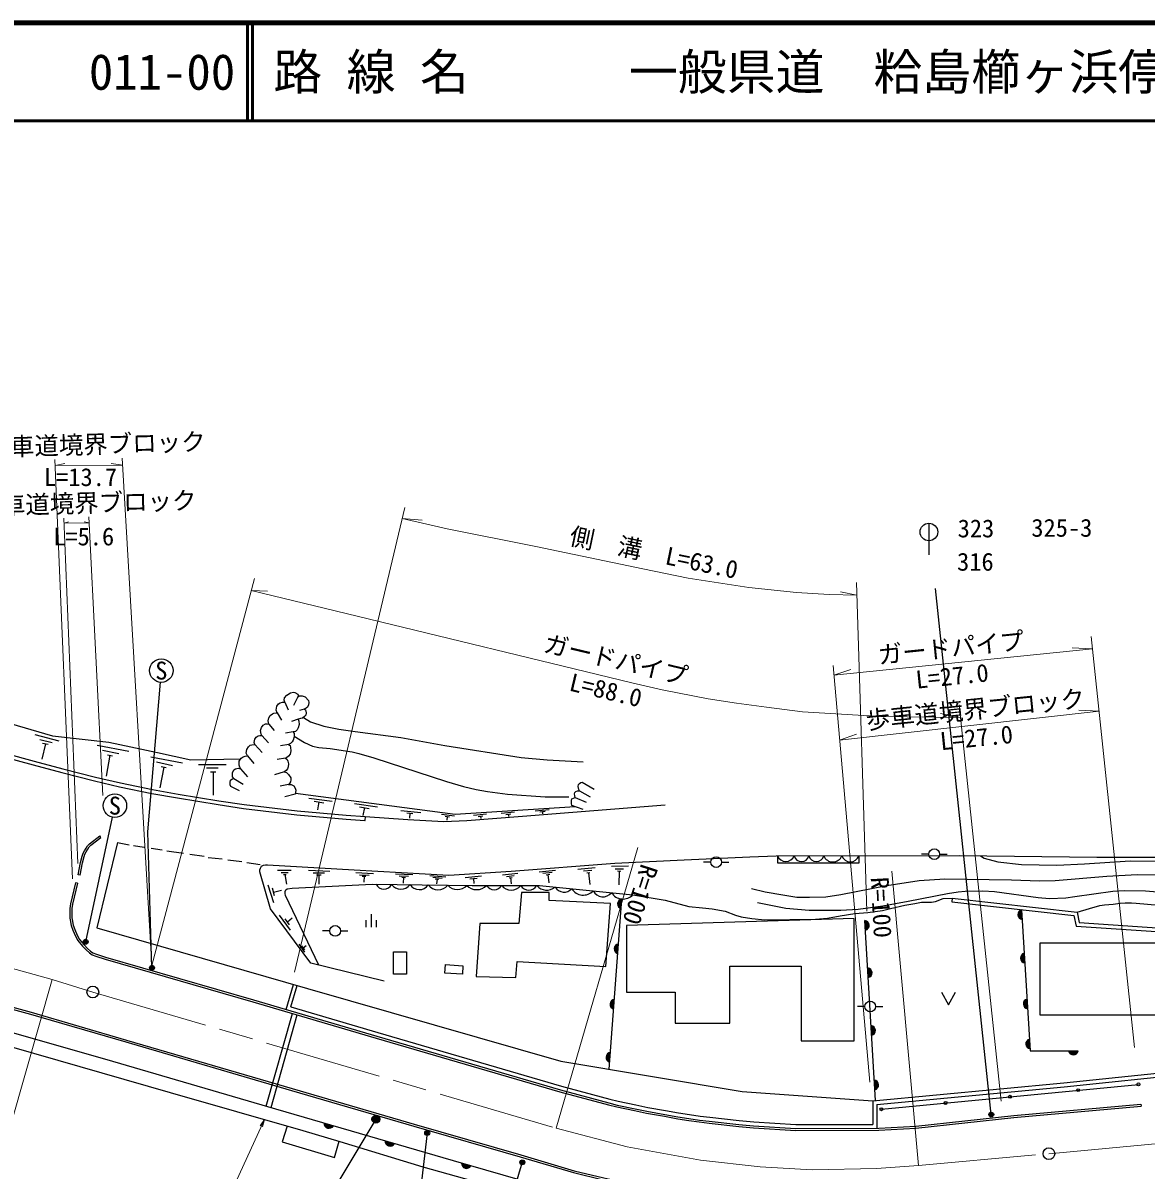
# Model space of a CAD drawing. Units: millimetres at full size, sheet at 1:1000; details may follow other scales. Extents: x 40000 to 680000, y 20000 to 380000.
# Drawn here: x 154785 to 269604, y 262690 to 380000 of the extents above; entities that cross this region are included whole.
import ezdxf
from ezdxf.enums import TextEntityAlignment as Align

# ---------------------------------------------------------------- set-up
doc = ezdxf.new("R2010")
doc.units = ezdxf.units.MM
doc.header["$LTSCALE"] = 1000
doc.linetypes.add('CHAIN', pattern=[18.5, 12, -1.5, 3.5, -1.5])
for name, color, linetype, lineweight in [('M-BGD', 7, 'Continuous', 25), ('M-BGD-EXST', 7, 'Continuous', 25), ('M-BMK', 2, 'CHAIN', 13), ('M-BMK-SRVR', 3, 'Continuous', 25), ('M-STR-HTXT', 7, 'Continuous', 13), ('M-STR-STRC', 7, 'Continuous', 25), ('M-TTL', 2, 'Continuous', 140), ('M-TTL-LINE', 7, 'Continuous', 50)]:
    doc.layers.add(name, color=color, linetype=linetype, lineweight=lineweight)
doc.layers.add('M-TTL-TXT', color=7, linetype='Continuous')
doc.styles.add('ＭＳ ゴシック', font='')
doc.styles.get('ＭＳ ゴシック').set_extended_font_data('MS Gothic')

# ---------------------------------------------------------------- blocks, each defined once
blk = doc.blocks.new('open_arrow')
at = {"color": 0, "linetype": 'Continuous', "lineweight": -2}
blk.add_lwpolyline([(7.5, 1.25), (0, 0), (7.5, -1.25)], dxfattribs=at)

msp = doc.modelspace()

# ---------------------------------------------------------------- hatches: boundary and pattern name
at = {"layer": 'M-BGD'}
for points in [[(216022, 290408, 0.82183), (215948, 289420)], [(256874, 289312, 0.82183), (256935, 288323)], [(240926, 287221, 0.82183), (240869, 288210)], [(215675, 285806, 0.82183), (215601, 284818)], [(257147, 284862, 0.82183), (257208, 283873)], [(241210, 282372, 0.82183), (241152, 283361)], [(215249, 280149, 0.82183), (215174, 279161)], [(257435, 280180, 0.82183), (257495, 279191)], [(241555, 276469, 0.82183), (241497, 277458)], [(257686, 276075, 0.82183), (257747, 275086)], [(214839, 274714, 0.82183), (214764, 273726)], [(261679, 274881, 0.82183), (262670, 274881)], [(241881, 270903, 0.82183), (241823, 271892)], [(185570, 267508, 0.82183), (186521, 267230)], [(253560, 268241, 0.41421), (253899, 268141, 0.41421), (253999, 268481, 1)], [(191810, 265688, 0.82183), (192761, 265411)], [(199634, 263410, 0.82183), (200587, 263137)]]:
    msp.add_hatch(color=256, dxfattribs=at).paths.add_polyline_path(points)
at = {"layer": 'M-BGD-EXST'}
for points in [[(160977, 285915, 0.41421), (161316, 285815, 0.41421), (161416, 286154, 1)], [(167755, 283255, 0.41421), (168094, 283155, 0.41421), (168194, 283494, 1)], [(195896, 266361, 0.41421), (196236, 266261, 0.41421), (196336, 266600, 1)], [(205618, 263366, 0.41421), (205958, 263266, 0.41421), (206058, 263605, 1)]]:
    msp.add_hatch(color=256, dxfattribs=at).paths.add_polyline_path(points)
at = {"layer": 'M-STR-STRC'}
msp.add_hatch(color=256, dxfattribs=at).paths.add_polyline_path([(191206, 268107, 0.41421), (190654, 268230, 0.41421), (190532, 267678, 1)])

# ---------------------------------------------------------------- linework, layer by layer
at = {"layer": 'M-BGD'}
for p, q in [((247404, 328843), (247404, 325593)), ((253779, 268361), (248089, 322162)), ((182899, 311078), (182460, 310209)), ((181574, 310529), (181898, 309757)), ((183542, 309840), (183045, 309700)), ((180771, 309449), (181214, 308692)), ((182924, 308797), (182250, 308576)), ((179932, 308306), (180472, 307648)), ((182413, 307514), (181612, 307384)), ((155986, 307233), (158470, 306592)), ((156516, 306725), (157778, 306420)), ((157081, 306287), (156699, 304720)), ((156790, 306338), (157371, 306236)), ((178502, 306210), (179249, 305378)), ((179210, 307142), (179905, 306391)), ((181970, 306226), (181115, 306076)), ((162358, 306145), (165599, 305529)), ((162919, 305623), (164585, 305274)), ((163678, 305104), (163290, 302976)), ((163425, 305154), (163931, 305053)), ((177734, 305042), (178403, 304254)), ((167863, 304943), (171104, 304327)), ((168425, 304422), (170090, 304072)), ((169184, 303902), (168796, 301774)), ((168931, 303953), (169437, 303852)), ((172719, 304170), (175548, 304170)), ((181623, 304811), (180758, 304661)), ((173557, 303833), (174745, 303833)), ((173965, 303402), (174500, 303402)), ((174232, 303402), (174232, 301029)), ((176336, 302719), (177310, 302170)), ((177015, 303732), (177736, 302898)), ((181482, 303399), (180511, 303105)), ((181939, 302124), (181095, 301959)), ((184020, 300736), (186400, 300421)), ((184541, 300411), (185543, 300255)), ((185042, 300333), (184881, 299525)), ((211254, 300793), (212378, 300303)), ((211687, 301458), (212782, 300850)), ((188665, 300162), (191045, 299847)), ((189187, 299836), (190189, 299681)), ((189688, 299759), (189526, 298950)), ((193424, 299472), (195479, 299254)), ((194038, 299223), (194636, 299160)), ((194337, 299192), (194287, 298677)), ((203690, 299192), (205032, 299336)), ((207162, 299430), (208595, 299556)), ((207631, 299327), (208176, 299384)), ((207903, 299356), (207916, 299114)), ((189776, 298440), (189804, 298839)), ((197578, 299101), (198894, 298904)), ((197936, 298875), (198390, 298809)), ((198163, 298842), (198112, 298487)), ((200839, 298985), (202182, 299129)), ((201317, 298862), (201806, 298913)), ((201561, 298887), (201589, 298631)), ((204167, 299068), (204656, 299120)), ((204411, 299094), (204440, 298838)), ((164456, 296178), (165629, 295946)), ((166100, 295882), (167184, 295720)), ((167882, 295602), (169021, 295430)), ((169505, 295333), (171213, 295086)), ((171840, 295010), (173312, 294795)), ((173720, 294666), (175149, 294505)), ((247404, 294995), (246654, 294995)), ((248504, 294995), (249254, 294995)), ((175730, 294430), (177169, 294247)), ((177689, 294132), (179030, 293947)), ((180795, 293374), (182222, 293352)), ((183988, 293362), (186155, 293272)), ((207551, 293195), (209227, 293348)), ((211506, 293477), (213294, 293642)), ((212086, 293283), (212956, 293362)), ((214954, 293761), (216689, 293792)), ((215314, 293507), (216192, 293507)), ((225108, 294180), (224358, 294180)), ((226208, 294180), (226958, 294180)), ((181192, 293134), (181892, 293128)), ((181416, 292916), (181685, 292927)), ((181551, 292921), (181718, 291914)), ((184456, 293097), (185624, 293069)), ((184812, 292866), (185263, 292866)), ((185037, 292866), (185023, 291929)), ((188833, 293108), (190611, 293021)), ((189195, 292892), (190166, 292855)), ((189467, 292743), (189845, 292731)), ((189656, 292737), (189628, 292131)), ((192872, 292996), (194651, 292910)), ((193234, 292780), (194206, 292743)), ((193506, 292632), (193884, 292619)), ((193695, 292626), (193667, 292019)), ((196393, 292806), (198032, 292671)), ((196672, 292627), (197634, 292543)), ((196921, 292472), (197310, 292437)), ((197116, 292454), (197051, 291954)), ((200009, 292623), (201672, 292763)), ((200481, 292483), (201213, 292540)), ((200847, 292512), (200882, 291993)), ((203812, 292886), (205386, 293049)), ((204227, 292722), (205013, 292825)), ((204495, 292577), (204800, 292621)), ((204621, 292595), (204692, 291949)), ((207935, 293043), (208895, 293143)), ((208272, 292895), (208641, 292940)), ((208457, 292917), (208545, 292052)), ((212436, 293074), (212751, 293106)), ((212593, 293090), (212739, 291891)), ((215557, 293274), (215896, 293264)), ((215726, 293269), (215695, 291868)), ((180448, 290029), (179853, 291840)), ((180496, 290719), (180285, 291504)), ((180390, 291112), (181211, 291318)), ((214711, 273011), (216022, 290408)), ((249796, 290510), (249751, 290113)), ((182141, 287234), (181014, 288742)), ((190412, 287537), (190412, 288865)), ((182046, 287778), (181587, 288389)), ((181817, 288083), (182294, 288484)), ((189879, 287537), (189879, 288233)), ((190945, 287537), (190945, 288233)), ((241945, 269793), (240869, 288210)), ((186152, 287145), (185402, 287145)), ((187252, 287145), (188002, 287145)), ((183611, 284967), (183014, 285782)), ((183599, 285212), (183297, 285621)), ((183448, 285416), (183741, 285665)), ((181687, 279107), (182441, 281676)), ((182184, 279378), (182826, 281565)), ((240855, 279416), (240105, 279416)), ((241955, 279416), (242705, 279416)), ((179667, 269229), (182336, 278708)), ((180147, 269089), (182816, 278567)), ((242551, 268913), (268825, 271456)), ((241682, 269768), (241682, 267359)), ((242082, 269404), (242082, 266959))]:
    msp.add_line(p, q, dxfattribs=at)
for points in [[(136005, 322214), (141880, 321171), (142931, 316282), (145729, 312379), (150535, 309201), (157814, 307091), (163577, 306438), (168557, 305384), (171932, 304656), (177030, 304733)], [(115045, 320626), (121089, 317880), (126230, 315504), (132495, 312715), (136567, 310795), (139048, 309715), (140926, 308973), (142909, 308209), (146090, 307095), (147888, 306455), (149605, 305922), (152945, 304913), (155834, 304134), (158763, 303338), (162100, 302483), (164662, 301891), (167952, 301209), (170593, 300745), (174759, 300069), (177331, 299665), (182788, 299034), (187813, 298575), (189744, 298442), (189776, 298440)], [(176910, 301478), (176043, 301904), (175953, 302070), (175953, 302330), (176006, 302566), (176136, 302660), (176336, 302719), (176214, 302893), (176198, 303322), (176335, 303602), (176498, 303724), (176795, 303777), (177015, 303732), (176877, 304084), (176900, 304518), (177086, 304827), (177305, 304961), (177510, 305032), (177734, 305042), (177620, 305311), (177674, 305712), (177836, 305969), (178020, 306149), (178169, 306191), (178502, 306210), (178427, 306415), (178475, 306741), (178616, 306957), (178818, 307108), (179010, 307142), (179210, 307142), (179141, 307263), (179075, 307653), (179179, 307955), (179341, 308186), (179588, 308315), (179739, 308323), (179932, 308306), (179844, 308621), (179907, 308952), (180061, 309176), (180285, 309342), (180431, 309401), (180682, 309451), (180771, 309449), (180689, 309736), (180732, 310124), (180894, 310368), (181072, 310481), (181304, 310525), (181574, 310529), (181475, 310754), (181514, 310995), (181751, 311256), (182135, 311507), (182459, 311556), (182596, 311539), (182878, 311364), (182913, 311253), (182899, 311078), (183052, 311188), (183322, 311195), (183630, 311069), (183974, 310705), (183998, 310491), (183981, 310267), (183862, 310027), (183739, 309924), (183542, 309840), (183685, 309758), (183737, 309439), (183705, 309215), (183563, 309065), (183378, 308907), (183165, 308884), (182924, 308797), (182990, 308608), (183012, 308271), (182915, 307921), (182817, 307695), (182635, 307536), (182413, 307514), (182518, 307320), (182503, 306991), (182398, 306642), (182303, 306487), (182154, 306318), (181934, 306208), (182100, 306100), (182139, 305887), (182156, 305551), (182094, 305226), (181942, 305007), (181735, 304850), (181623, 304811), (181801, 304690), (181874, 304512), (181937, 304219), (181905, 303939), (181815, 303714), (181703, 303539), (181572, 303444), (181482, 303399), (181717, 303357), (181928, 303147), (182177, 302787), (182182, 302590), (182126, 302397), (182040, 302210), (181939, 302124), (182222, 302129), (182466, 301982), (182623, 301749), (182669, 301536), (182664, 301303), (182608, 301136), (181559, 300846)], [(183470, 308986), (184180, 308535), (185556, 308101), (187069, 307780), (188735, 307541), (193407, 306911), (197921, 306097), (205710, 304878), (208382, 304633), (212068, 304434)], [(182505, 307049), (183573, 306418), (184389, 306050), (185045, 305890), (186183, 305802), (187769, 305579), (188441, 305450), (189131, 305301), (190644, 304842), (198091, 302420), (199833, 301922), (201123, 301595), (202267, 301420), (204313, 301134), (208174, 300854), (210583, 300854)], [(153055, 305298), (155939, 304520), (158865, 303725), (162195, 302872), (164748, 302281), (168027, 301602), (170659, 301139), (174822, 300464), (177385, 300061), (182829, 299432), (187844, 298973), (189772, 298841), (194137, 298528), (197817, 298345), (200181, 298441), (205853, 298874), (220444, 300031)], [(212071, 299557), (210916, 299982), (210861, 300175), (210855, 300470), (210916, 300656), (211068, 300738), (211254, 300793), (211202, 300948), (211180, 301176), (211215, 301317), (211312, 301419), (211484, 301458), (211687, 301458), (211610, 301609), (211548, 301903), (211576, 302103), (211691, 302232), (211804, 302317), (211957, 302351), (213178, 301629)], [(182636, 301219), (198972, 299088), (211244, 299861)], [(164456, 296178), (162328, 287464), (183859, 281268), (209774, 273838), (228313, 270733), (241674, 269768), (261193, 271599), (300361, 275683), (306116, 276298)], [(191697, 282013), (184200, 283859), (180106, 289421), (178998, 293180), (179014, 293384), (179080, 293575), (179171, 293766), (179384, 293858), (179597, 293910), (179793, 293905), (188636, 293398), (198340, 292864), (204684, 293251), (215309, 294083), (222367, 294400), (229097, 294716), (231802, 294811), (250524, 294852), (264588, 294700), (269364, 294680), (270500, 294692)], [(231923, 294811), (231923, 294110), (240259, 294110), (240259, 294829)], [(252681, 294828), (253043, 294575), (254465, 294210), (256879, 293924), (260493, 293880), (263326, 293996), (267968, 294312), (274610, 294278)], [(229251, 291495), (230673, 291151), (232471, 290822), (233914, 290597), (235188, 290588), (236856, 290627), (238386, 290863), (243095, 291805), (246423, 292317), (249026, 292478), (255861, 292374), (258700, 292255), (260314, 292295), (265595, 292739), (268680, 292927), (274416, 292859)], [(185035, 283653), (181630, 290779), (181578, 290986), (181579, 291187), (181647, 291344), (181794, 291437), (182305, 291523), (190497, 291930), (200716, 291791), (207601, 291781), (217134, 290842)], [(229888, 290057), (232788, 289483), (235161, 289262), (238414, 289252), (240173, 289373), (242691, 289700), (245297, 290185), (249317, 290974), (250403, 291138), (251115, 291203), (252907, 291247), (254120, 291166), (258565, 290547), (259728, 290473), (261405, 290525), (262339, 290659), (266214, 291196), (267391, 291285), (269552, 291255), (271180, 291121)], [(217134, 290842), (220426, 290280), (222868, 289645), (224248, 289501), (225243, 289413), (226571, 289170), (227638, 288768), (228206, 288574), (229306, 288412), (230647, 288296), (233178, 288303), (235821, 288350), (237022, 288465), (238317, 288702), (239817, 288921), (241173, 289023), (242644, 289240), (243475, 289432), (244934, 289793), (245951, 289947), (246639, 290070), (247657, 290070), (248088, 290142), (248859, 290461), (249796, 290510)], [(249751, 290113), (262219, 288711), (262445, 287616), (273178, 286905), (282594, 286539)], [(249796, 290510), (262552, 289076), (262775, 287995), (273199, 287305), (282610, 286939)], [(262552, 289076), (263839, 289428), (264865, 289731), (265354, 289813), (266240, 289871), (266968, 289969), (267474, 290025), (268120, 290006), (268607, 289969), (272080, 289669)], [(256874, 289312), (257760, 274881), (262670, 274881)], [(248692, 280873), (249407, 279578), (250123, 280873)], [(182184, 279378), (191069, 276764), (209850, 271264), (214783, 269936), (215632, 269730), (217443, 269359), (218653, 269103), (220478, 268780), (221819, 268530), (222936, 268364), (224009, 268201), (224993, 268087), (228023, 267758), (229504, 267614), (233807, 267348), (241682, 267359)], [(151636, 277333), (163924, 273822), (180610, 268954), (198762, 263660), (207138, 261260), (211050, 260144), (212600, 259750), (213844, 259484), (217337, 258697), (218626, 258426), (220142, 258145), (221528, 257933), (224337, 257546), (227396, 257159), (228482, 257065), (233555, 256782), (238306, 256680), (243538, 256851), (256086, 257875), (271458, 259303)], [(242082, 269404), (261232, 271201), (300403, 275285), (306114, 275895)], [(153599, 275278), (169828, 270619), (183390, 266720), (187168, 265617), (195677, 263025), (204203, 260646), (208265, 259471), (211429, 258638), (213287, 258161), (215312, 257673), (216917, 257310), (220078, 256691), (223004, 256275), (226539, 255819), (231892, 255361), (238048, 255238), (243316, 255423), (254463, 256359), (275467, 258217)], [(181791, 267179), (181297, 265577), (186638, 263986), (187119, 265631)]]:
    msp.add_lwpolyline(points, dxfattribs=at)
for points in [[(205490, 287898), (201491, 287898), (201136, 282488), (205168, 282386), (205308, 284026), (214374, 283492), (214843, 289944), (208588, 290258), (208588, 291073), (205766, 291073)], [(216483, 287699), (216483, 280896), (221470, 280896), (221470, 277709), (227062, 277709), (227062, 283535), (234350, 283535), (234350, 275906), (239777, 275906), (239777, 288402)], [(258763, 285924), (272878, 285924), (272878, 278531), (258763, 278531)], [(192651, 285011), (193992, 285011), (193992, 282710), (192651, 282710)], [(197981, 283706), (199765, 283588), (199707, 282722), (197923, 282840)]]:
    msp.add_lwpolyline(points, close=True, dxfattribs=at)
for centre, radius in [((247404, 327943), 900), ((225658, 294180), 550), ((247954, 294995), 550), ((186702, 287145), 550), ((241405, 279416), 550), ((262666, 270859), 150), ((268825, 271456), 150), ((255688, 270184), 150), ((242551, 268913), 150), ((249111, 269548), 150), ((253779, 268361), 250)]:
    msp.add_circle(centre, radius, dxfattribs=at)
for centre, radius, start, end in [((232776, 295170), 926, 202.78825, 337.4619), ((234381, 295004), 773, 194.18835, 346.0618), ((235898, 295035), 797, 195.81589, 344.43426), ((237581, 295181), 984, 201.47172, 338.77843), ((239378, 295159), 941, 200.72151, 339.27849), ((191687, 292326), 897, 206.5443, 331.89186), ((193430, 292582), 1169, 215.50245, 322.93371), ((195295, 292470), 1104, 212.46995, 325.9662), ((197228, 292623), 1277, 217.12764, 321.30852), ((199198, 292650), 1276, 220.2773, 318.15886), ((201173, 292789), 1424, 224.04323, 315.40467), ((202958, 292266), 907, 211.7804, 328.05766), ((204699, 292562), 1243, 218.5545, 321.28356), ((206494, 292298), 971, 211.92911, 327.90895), ((208337, 292667), 1351, 220.94804, 309.47517), ((210113, 292198), 1082, 212.01594, 316.73391), ((212073, 292195), 1385, 212.22688, 316.52297), ((214075, 291747), 1118, 206.8846, 321.86524), ((216126, 291781), 1377, 211.71569, 317.03416), ((216083, 289906), 505, 96.85858, 254.51677), ((257002, 288823), 505, 104.68054, 262.33873), ((240800, 287710), 505, 284.5174, 82.17559), ((215736, 285305), 505, 96.85858, 254.51677), ((257275, 284374), 505, 104.68054, 262.33873), ((241083, 282861), 505, 284.5174, 82.17559), ((215309, 279647), 505, 96.85858, 254.51677), ((257563, 279691), 505, 104.68054, 262.33873), ((241428, 276958), 505, 284.5174, 82.17559), ((257814, 275586), 505, 104.68054, 262.33873), ((214899, 274213), 505, 96.85858, 254.51677), ((262175, 274979), 505, 191.1709, 348.8291), ((241754, 271392), 505, 284.5174, 82.17559), ((186073, 267463), 505, 174.91202, 332.57021), ((192312, 265643), 505, 174.91202, 332.57021), ((200137, 263368), 505, 175.17818, 332.83637)]:
    msp.add_arc(centre, radius, start, end, dxfattribs=at)
at = {"layer": 'M-BGD-EXST'}
for p, q in [((161197, 286035), (163932, 298783)), ((196116, 266480), (194675, 254497)), ((205838, 263486), (202310, 251894))]:
    msp.add_line(p, q, dxfattribs=at)
msp.add_lwpolyline([(167974, 283375), (167551, 297277), (168833, 312571)], dxfattribs=at)
for centre, radius in [((168933, 313767), 1200), ((164184, 299956), 1200), ((161197, 286035), 250), ((167974, 283375), 250), ((196116, 266480), 250), ((205838, 263486), 250)]:
    msp.add_circle(centre, radius, dxfattribs=at)
at = {"layer": 'M-BMK'}
msp.add_lwpolyline([(64089, 296946), (91125, 294292), (106443, 292713), (115305, 291474), (133609, 288067), (150576, 284156), (157782, 282171), (161926, 280897), (209305, 266972), (216565, 265048), (224043, 263711), (230162, 263030), (235464, 262713), (242055, 262850), (246335, 263166), (259669, 264361), (274494, 265741)], dxfattribs=at)
at = {"layer": 'M-BMK-SRVR'}
for centre in [(161926, 280897), (259669, 264361)]:
    msp.add_circle(centre, 600, dxfattribs=at)
at = {"layer": 'M-STR-HTXT'}
for p, q in [((158038, 335346), (159863, 292463)), ((158064, 334743), (159061, 334953)), ((158064, 334743), (164985, 334783)), ((164985, 334783), (163818, 334956)), ((167967, 283625), (164943, 335495)), ((182563, 282944), (193825, 330430)), ((160413, 294025), (158978, 329362)), ((158999, 328860), (159427, 328986)), ((158999, 328860), (161558, 328893)), ((161558, 328893), (161059, 328994)), ((161527, 329500), (162953, 300988)), ((193562, 329321), (195614, 329160)), ((167967, 283625), (178466, 323198)), ((239995, 322774), (241057, 289158)), ((178136, 321953), (179803, 321900)), ((240036, 321490), (238378, 321823)), ((268437, 275238), (263983, 317255)), ((237688, 313288), (264116, 316000)), ((264116, 316000), (262051, 316102)), ((241355, 271671), (237601, 314273)), ((237688, 313288), (239407, 313893)), ((254778, 269735), (250501, 310255)), ((264794, 309602), (262729, 309704)), ((238273, 306648), (264794, 309602)), ((250638, 308954), (248605, 309374)), ((238273, 306648), (239992, 307252)), ((209305, 266972), (217637, 295668)), ((246335, 263166), (243619, 293266)), ((157782, 282171), (149498, 253215))]:
    msp.add_line(p, q, dxfattribs=at)
for points in [[(193562, 329321), (198164, 328275), (207220, 326449), (218173, 324177), (222782, 323215), (229008, 322255), (233875, 321738), (237206, 321539), (240036, 321490)], [(178132, 321954), (187825, 319595), (217040, 312515), (220142, 311807), (224827, 310880), (227728, 310423), (230798, 310026), (234497, 309558), (242443, 309065), (250638, 308954)], [(179472, 267846), (166515, 239617), (184082, 239617)]]:
    msp.add_lwpolyline(points, dxfattribs=at)
at = {"layer": 'M-STR-STRC'}
for p, q in [((162764, 296706), (162643, 296865)), ((160634, 292853), (160438, 292890)), ((160352, 292016), (160158, 292062)), ((269085, 269426), (269103, 269227)), ((190869, 267893), (185296, 258616))]:
    msp.add_line(p, q, dxfattribs=at)
for points in [[(160438, 292890), (160677, 294155), (160851, 294801), (160932, 295088), (161070, 295331), (161246, 295623), (161388, 295852), (161578, 296048), (162643, 296865)], [(160634, 292853), (160872, 294110), (161044, 294748), (161118, 295010), (161242, 295230), (161417, 295519), (161547, 295728), (161711, 295898), (162764, 296706)], [(160158, 292062), (159647, 289925), (159587, 289443), (159571, 289028), (159589, 288460), (159611, 288267), (159730, 287683), (159891, 287216), (160141, 286620), (160411, 286170), (160883, 285576), (161248, 285202), (161574, 284901), (161852, 284708), (162225, 284576), (163175, 284271), (178293, 279897), (190900, 276189), (209688, 270687), (214634, 269355), (215500, 269144), (217321, 268771), (218539, 268514), (220371, 268190), (221720, 267938), (222847, 267771), (223929, 267607), (224926, 267491), (227961, 267161), (229456, 267016), (233789, 266748), (242277, 266759), (246079, 266990), (256097, 268061), (269103, 269227)], [(160352, 292016), (159845, 289889), (159786, 289426), (159771, 289028), (159789, 288475), (159809, 288298), (159924, 287736), (160078, 287287), (160320, 286710), (160576, 286284), (161034, 285709), (161388, 285345), (161699, 285058), (161944, 284888), (162289, 284765), (163233, 284463), (178349, 280089), (190956, 276380), (209742, 270879), (214683, 269548), (215544, 269339), (217362, 268967), (218577, 268711), (220407, 268386), (221753, 268135), (222876, 267969), (223956, 267805), (224948, 267689), (227982, 267360), (229472, 267215), (233795, 266948), (242271, 266959), (246062, 267190), (256077, 268260), (269085, 269426)], [(147549, 280812), (155560, 278630), (165317, 275796), (182239, 270840), (194740, 267192), (205615, 264041), (211078, 262429), (214112, 261689), (215960, 261284), (218029, 260827), (219957, 260459), (222868, 259995), (224764, 259713), (228022, 259390), (230884, 259155), (234339, 258951), (241559, 258966), (245269, 259118), (254674, 259924), (273136, 261662)], [(147598, 281006), (155614, 278823), (165373, 275988), (182295, 271032), (194796, 267384), (205671, 264233), (211130, 262622), (214157, 261884), (216003, 261480), (218069, 261023), (219991, 260656), (222899, 260193), (224788, 259912), (228040, 259589), (230898, 259355), (234344, 259151), (241555, 259166), (245256, 259317), (254656, 260124), (273118, 261862)]]:
    msp.add_lwpolyline(points, dxfattribs=at)
msp.add_circle((190869, 267893), 400, dxfattribs=at)
at = {"layer": 'M-TTL'}
msp.add_line((680000, 380000), (40000, 380000), dxfattribs=at)
at = {"layer": 'M-TTL-LINE'}
for p, q in [((177750, 380000), (177750, 370000)), ((178250, 380000), (178250, 370000)), ((40000, 370000), (680000, 370000))]:
    msp.add_line(p, q, dxfattribs=at)

# ---------------------------------------------------------------- block references
at = {"layer": 'M-STR-HTXT', "xscale": 100, "yscale": 100, "rotation": 245.3}
msp.add_blockref('open_arrow', (179472, 267846), dxfattribs=at)

# ---------------------------------------------------------------- texts
at = {"layer": 'M-BGD', "style": 'ＭＳ ゴシック'}
for s, p in [('323', (252215, 326842)), ('325-3', (260995, 326904)), ('316', (252154, 323434))]:
    msp.add_text(s, height=1833, dxfattribs=at).set_placement(p, align=Align.BOTTOM_CENTER)
at = {"layer": 'M-BGD-EXST', "style": 'ＭＳ ゴシック'}
for p in [(168933, 313767), (164184, 299956)]:
    msp.add_text('S', height=1833, dxfattribs=at).set_placement(p, align=Align.MIDDLE_CENTER)
at = {"layer": 'M-STR-HTXT', "style": 'ＭＳ ゴシック'}
for s, rotation, p in [('歩車道境界ブロック', 1.528, (162244, 335438)), ('歩車道境界ブロック', 1.528, (161314, 329428)), ('側\u3000溝\u3000L=63.0', 348.272, (218990, 324378)), ('ガードパイプ', 5.826, (249809, 314657)), ('ガードパイプ', 346.633, (215071, 313464)), ('L=27.0', 5.826, (249927, 311749)), ('L=88.0', 346.633, (214039, 310344)), ('歩車道境界ブロック', 5.826, (252294, 308360)), ('L=27.0', 5.826, (252412, 305452)), ('R=100', 252.039, (216513, 291305)), ('R=100', 273.094, (241072, 289470))]:
    msp.add_text(s, height=1833, rotation=rotation, dxfattribs=at).set_placement(p, align=Align.BOTTOM_CENTER)
for s, p in [('L=13.7', (160668, 332089)), ('L=5.6', (160996, 326018))]:
    msp.add_text(s, height=1833, dxfattribs=at).set_placement(p, align=Align.BOTTOM_CENTER)
at = {"layer": 'M-TTL-TXT', "style": 'ＭＳ ゴシック'}
for s, p in [('011-00', (161521, 375000)), ('路 線 名', (180380, 375000)), ('一般県道\u3000粭島櫛ヶ浜停車場線', (216734, 375000))]:
    msp.add_text(s, height=3666, dxfattribs=at).set_placement(p, align=Align.MIDDLE_LEFT)

doc.saveas('drawing.dxf')
